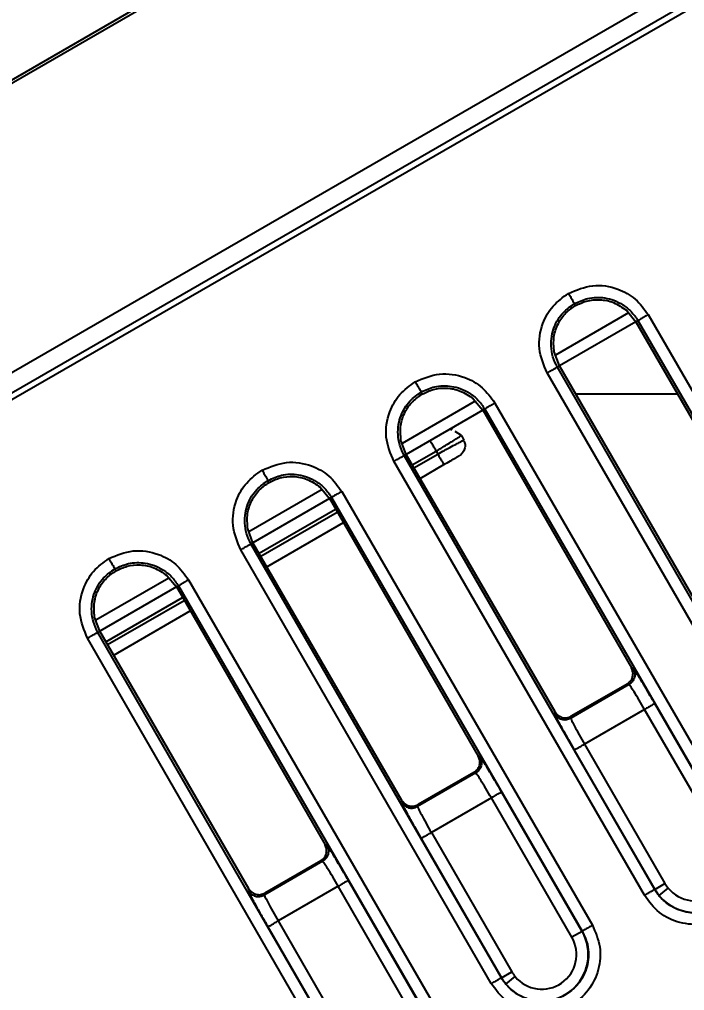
# Model space of a CAD drawing. Header units: millimetres. Extents: x 3916 to 10869, y 6515 to 11511.
# Drawn here: x 7137.99 to 7149.28, y 8835.66 to 8852.14 of the extents above; entities that cross this region are included whole.
import ezdxf

# ---------------------------------------------------------------- set-up
doc = ezdxf.new("R2010")
doc.units = ezdxf.units.MM
doc.header["$LTSCALE"] = 50
doc.header["$PDSIZE"] = -1
doc.layers.add('dim', color=4, linetype='Continuous', lineweight=18)
doc.styles.add('SLDTEXTSTYLE0', font='GULIM.TTC')
doc.dimstyles.new('ISO-25', dxfattribs={"dimtxt": 2.5, "dimasz": 2.5, "dimexe": 1.25, "dimexo": 0.625, "dimtad": 1, "dimtxsty": 'SLDTEXTSTYLE0', "dimcen": 2.5, "dimadec": 0, "dimazin": 0, "dimtfac": 1, "dimtmove": 0, "dimatfit": 3, "dimfxl": 0, "dimarcsym": 0})

# ---------------------------------------------------------------- blocks, each defined once
blk = doc.blocks.new('*D26')
at = {"layer": 'Defpoints', "color": 0}
for p in [(7076.309, 10374.327), (7115.34, 8872.803), (7170.485, 8777.288), (7168.471, 8417.732), (7076.309, 7240.741)]:
    blk.add_point(p, dxfattribs=at)
at = {"layer": 'dim', "color": 0, "lineweight": -2, "ltscale": 2}
blk.add_line((7176.735, 8766.463), (7354.177, 8459.124), dxfattribs=at)
blk.add_arc((7076.309, 8940.406), 530.736, 275.39976, 294.60024, dxfattribs=at)
at = {"layer": 'dim', "color": 0}
for points in [[(7301.069, 8450.437), (7293.425, 8465.247), (7341.677, 8480.775)], [(7125.861, 8420.349), (7126.646, 8403.701), (7076.309, 8409.669)]]:
    blk.add_solid(points, dxfattribs=at)
at = {"layer": 'dim', "color": 0, "insert": (7203.612, 8465.304), "char_height": 50, "attachment_point": 5, "rotation": 15, "style": 'SLDTEXTSTYLE0'}
blk.add_mtext('30%%d', dxfattribs=at)
blk = doc.blocks.new('*D28')
at = {"layer": 'Defpoints', "color": 0}
for p in [(7076.309, 9545.787), (7142.913, 8825.045), (7360.887, 8825.045)]:
    blk.add_point(p, dxfattribs=at)
at = {"layer": 'dim', "color": 0, "lineweight": -2, "ltscale": 2}
for p, q in [((7088.809, 9545.787), (7385.887, 9545.787)), ((7360.887, 9495.787), (7360.887, 8875.045)), ((7155.413, 8825.045), (7385.887, 8825.045))]:
    blk.add_line(p, q, dxfattribs=at)
at = {"layer": 'dim', "color": 0}
for points in [[(7369.22, 9495.787), (7352.554, 9495.787), (7360.887, 9545.787)], [(7352.554, 8875.045), (7369.22, 8875.045), (7360.887, 8825.045)]]:
    blk.add_solid(points, dxfattribs=at)
at = {"layer": 'dim', "color": 0, "insert": (7318.637, 9185.416), "char_height": 50, "attachment_point": 5, "rotation": 90, "style": 'SLDTEXTSTYLE0'}
blk.add_mtext('720,74', dxfattribs=at)
blk = doc.blocks.new('*D37')
at = {"layer": 'Defpoints', "color": 0}
for p in [(7269.115, 10680.896), (7076.309, 10374.327), (7170.485, 10314.286), (7115.34, 10218.771), (7076.309, 7240.741)]:
    blk.add_point(p, dxfattribs=at)
at = {"layer": 'dim', "color": 0, "lineweight": -2, "ltscale": 2}
for p, q in [((7076.309, 10386.827), (7076.309, 10739.893)), ((7176.735, 10325.111), (7370.672, 10661.019))]:
    blk.add_line(p, q, dxfattribs=at)
blk.add_arc((7076.309, 10151.168), 563.725, 65.08356, 84.91644, dxfattribs=at)
at = {"layer": 'dim', "color": 0}
for points in [[(7126.63, 10721.001), (7125.891, 10704.351), (7076.309, 10714.893)], [(7309.962, 10655.029), (7317.647, 10669.818), (7358.172, 10639.368)]]:
    blk.add_solid(points, dxfattribs=at)
at = {"layer": 'dim', "color": 0, "insert": (7232.274, 10733.235), "char_height": 50, "attachment_point": 5, "rotation": 345, "style": 'SLDTEXTSTYLE0'}
blk.add_mtext('30%%d', dxfattribs=at)

msp = doc.modelspace()

# ---------------------------------------------------------------- linework, layer by layer
at = {"color": 7, "linetype": 'Continuous', "lineweight": 25}
for p, q in [((7098.157, 8828.189), (7162.961, 8865.603)), ((7102.308, 8830.528), (7158.362, 8862.891)), ((7104.434, 8826.847), (7160.487, 8859.21)), ((7134.808, 8844.037), (7160.637, 8858.95)), ((7134.854, 8843.95), (7160.687, 8858.864)), ((7147.426, 8847.281), (7147.407, 8847.315)), ((7148.289, 8847.202), (7148.451, 8847.007)), ((7148.325, 8847.159), (7147.084, 8846.442)), ((7148.485, 8847.026), (7148.451, 8847.007)), ((7148.485, 8847.026), (7152.736, 8839.666)), ((7148.657, 8847.128), (7152.909, 8839.767)), ((7148.451, 8847.007), (7147.152, 8846.257)), ((7148.451, 8847.007), (7150.973, 8842.634)), ((7147.152, 8846.257), (7147.064, 8846.495)), ((7147.152, 8846.257), (7147.118, 8846.237)), ((7151.367, 8838.875), (7147.118, 8846.237)), ((7149.678, 8841.887), (7147.152, 8846.257)), ((7151.193, 8838.777), (7146.944, 8846.139)), ((7144.828, 8845.781), (7144.809, 8845.815)), ((7147.424, 8845.787), (7149.154, 8845.787)), ((7145.727, 8845.659), (7144.486, 8844.942)), ((7145.691, 8845.702), (7145.853, 8845.507)), ((7146.059, 8845.628), (7150.311, 8838.267)), ((7145.853, 8845.507), (7144.554, 8844.757)), ((7145.887, 8845.526), (7145.853, 8845.507)), ((7145.853, 8845.507), (7148.375, 8841.134)), ((7145.887, 8845.526), (7150.138, 8838.166)), ((7145.491, 8845.079), (7145.385, 8845.146)), ((7145.491, 8845.079), (7145.532, 8844.998)), ((7144.554, 8844.757), (7144.466, 8844.995)), ((7145.517, 8844.991), (7145.532, 8844.998)), ((7145.547, 8844.959), (7145.523, 8844.994)), ((7144.554, 8844.757), (7144.52, 8844.737)), ((7148.769, 8837.375), (7144.52, 8844.737)), ((7147.08, 8840.387), (7144.554, 8844.757)), ((7144.658, 8844.578), (7145.064, 8844.812)), ((7144.686, 8844.529), (7145.09, 8844.762)), ((7145.064, 8844.812), (7145.09, 8844.762)), ((7148.595, 8837.277), (7144.346, 8844.639)), ((7144.789, 8844.35), (7145.193, 8844.583)), ((7142.23, 8844.281), (7142.211, 8844.315)), ((7143.129, 8844.159), (7141.887, 8843.442)), ((7143.093, 8844.202), (7143.255, 8844.007)), ((7143.461, 8844.128), (7147.712, 8836.767)), ((7143.255, 8844.007), (7141.956, 8843.257)), ((7143.288, 8844.026), (7143.255, 8844.007)), ((7143.255, 8844.007), (7145.777, 8839.634)), ((7143.288, 8844.026), (7147.54, 8836.666)), ((7142.06, 8843.078), (7143.358, 8843.827)), ((7142.088, 8843.029), (7143.386, 8843.779)), ((7142.191, 8842.85), (7143.49, 8843.6)), ((7141.956, 8843.257), (7141.868, 8843.495)), ((7141.956, 8843.257), (7141.922, 8843.237)), ((7146.171, 8835.875), (7141.922, 8843.237)), ((7144.482, 8838.887), (7141.956, 8843.257)), ((7145.997, 8835.777), (7141.748, 8843.139)), ((7139.632, 8842.781), (7139.613, 8842.815)), ((7140.53, 8842.659), (7139.289, 8841.942)), ((7140.495, 8842.702), (7140.657, 8842.507)), ((7140.863, 8842.628), (7145.114, 8835.267)), ((7140.657, 8842.507), (7139.358, 8841.757)), ((7140.69, 8842.526), (7140.657, 8842.507)), ((7140.657, 8842.507), (7143.179, 8838.134)), ((7140.69, 8842.526), (7144.942, 8835.166)), ((7139.461, 8841.578), (7140.76, 8842.327)), ((7139.489, 8841.529), (7140.788, 8842.279)), ((7139.593, 8841.35), (7140.892, 8842.1)), ((7139.358, 8841.757), (7139.27, 8841.995)), ((7139.358, 8841.757), (7139.324, 8841.737)), ((7141.884, 8837.387), (7139.358, 8841.757)), ((7143.398, 8834.277), (7139.15, 8841.639)), ((7143.573, 8834.375), (7139.324, 8841.737)), ((7148.405, 8841.126), (7148.375, 8841.134)), ((7148.332, 8840.853), (7147.345, 8840.283)), ((7148.301, 8840.861), (7147.353, 8840.314)), ((7148.332, 8840.853), (7148.301, 8840.861)), ((7150.136, 8838.164), (7148.771, 8840.529)), ((7147.08, 8840.387), (7147.072, 8840.356)), ((7147.353, 8840.314), (7147.345, 8840.283)), ((7148.597, 8840.429), (7147.579, 8839.841)), ((7149.963, 8838.065), (7148.597, 8840.429)), ((7147.579, 8839.841), (7148.944, 8837.477)), ((7145.807, 8839.626), (7145.777, 8839.634)), ((7147.406, 8839.741), (7148.771, 8837.377)), ((7145.734, 8839.353), (7144.747, 8838.783)), ((7145.703, 8839.361), (7144.755, 8838.814)), ((7145.734, 8839.353), (7145.703, 8839.361)), ((7147.538, 8836.664), (7146.173, 8839.029)), ((7144.482, 8838.887), (7144.474, 8838.856)), ((7144.755, 8838.814), (7144.747, 8838.783)), ((7145.999, 8838.929), (7144.981, 8838.341)), ((7147.365, 8836.565), (7145.999, 8838.929)), ((7144.981, 8838.341), (7146.346, 8835.977)), ((7143.209, 8838.126), (7143.179, 8838.134)), ((7144.808, 8838.241), (7146.173, 8835.877)), ((7143.136, 8837.853), (7142.149, 8837.283)), ((7143.105, 8837.861), (7142.157, 8837.314)), ((7143.136, 8837.853), (7143.105, 8837.861)), ((7144.94, 8835.164), (7143.574, 8837.529)), ((7148.771, 8837.377), (7148.944, 8837.477)), ((7141.884, 8837.387), (7141.875, 8837.356)), ((7142.157, 8837.314), (7142.149, 8837.283)), ((7143.401, 8837.429), (7142.383, 8836.841)), ((7144.766, 8835.065), (7143.401, 8837.429)), ((7148.771, 8837.377), (7148.769, 8837.375)), ((7148.845, 8837.27), (7148.999, 8837.397)), ((7142.383, 8836.841), (7143.748, 8834.477)), ((7142.21, 8836.741), (7143.575, 8834.377)), ((7147.538, 8836.664), (7147.365, 8836.565)), ((7147.538, 8836.664), (7147.54, 8836.666)), ((7146.173, 8835.877), (7146.171, 8835.875)), ((7146.173, 8835.877), (7146.346, 8835.977)), ((7146.247, 8835.77), (7146.401, 8835.897))]:
    msp.add_line(p, q, dxfattribs=at)
for centre, radius, start, end in [((7149.453, 8837.771), 0.588, 219.4177, 30), ((7149.453, 8837.771), 0.588, 210, 219.4177), ((7149.453, 8837.771), 0.788, 210, 219.4177), ((7149.453, 8837.771), 0.788, 219.4177, 309.3434), ((7146.855, 8836.271), 0.788, 309.3434, 30), ((7146.855, 8836.271), 0.588, 219.4177, 30), ((7146.855, 8836.271), 0.788, 210, 219.4177), ((7146.855, 8836.271), 0.588, 210, 219.4177), ((7146.855, 8836.271), 0.788, 219.4177, 309.3434)]:
    msp.add_arc(centre, radius, start, end, dxfattribs=at)
for points, knots in [([(7147.306, 8847.489), (7147.441, 8847.546), (7147.711, 8847.658), (7148.125, 8847.592), (7148.456, 8847.407), (7148.59, 8847.221), (7148.657, 8847.128)], [0, 0, 0, 0, 0.279628, 0.559243, 0.779619, 1, 1, 1, 1]), ([(7146.944, 8846.139), (7146.888, 8846.274), (7146.775, 8846.544), (7146.842, 8846.958), (7147.027, 8847.288), (7147.213, 8847.422), (7147.306, 8847.489)], [0, 0, 0, 0, 0.279633, 0.559248, 0.779623, 1, 1, 1, 1]), ([(7147.306, 8847.489), (7147.321, 8847.464), (7147.35, 8847.414), (7147.383, 8847.357), (7147.403, 8847.322), (7147.406, 8847.317), (7147.407, 8847.315)], [0, 0, 0, 0, 0.279615, 0.559262, 0.77963, 1, 1, 1, 1]), ([(7147.407, 8847.315), (7147.482, 8847.349), (7147.644, 8847.424), (7147.883, 8847.427), (7148.083, 8847.375), (7148.236, 8847.297), (7148.379, 8847.183), (7148.449, 8847.079), (7148.485, 8847.026)], [0, 0, 0, 0, 0.198645, 0.431036, 0.560504, 0.69849, 0.84499, 1, 1, 1, 1]), ([(7147.426, 8847.281), (7147.488, 8847.311), (7147.617, 8847.372), (7147.842, 8847.391), (7148.082, 8847.346), (7148.218, 8847.251), (7148.289, 8847.202)], [0, 0, 0, 0, 0.222236, 0.463008, 0.722277, 1, 1, 1, 1]), ([(7147.118, 8846.237), (7147.09, 8846.295), (7147.036, 8846.407), (7147.008, 8846.588), (7147.017, 8846.76), (7147.072, 8846.959), (7147.194, 8847.164), (7147.34, 8847.267), (7147.407, 8847.315)], [0, 0, 0, 0, 0.15501, 0.30151, 0.439496, 0.568963, 0.801355, 1, 1, 1, 1]), ([(7147.064, 8846.495), (7147.057, 8846.58), (7147.043, 8846.746), (7147.123, 8846.977), (7147.252, 8847.162), (7147.37, 8847.243), (7147.426, 8847.281)], [0, 0, 0, 0, 0.277723, 0.536992, 0.777764, 1, 1, 1, 1]), ([(7144.708, 8845.989), (7144.843, 8846.046), (7145.113, 8846.158), (7145.527, 8846.092), (7145.858, 8845.907), (7145.992, 8845.721), (7146.059, 8845.628)], [0, 0, 0, 0, 0.279628, 0.559243, 0.779619, 1, 1, 1, 1]), ([(7144.346, 8844.639), (7144.29, 8844.774), (7144.177, 8845.044), (7144.244, 8845.458), (7144.429, 8845.788), (7144.615, 8845.922), (7144.708, 8845.989)], [0, 0, 0, 0, 0.279633, 0.559248, 0.779623, 1, 1, 1, 1]), ([(7144.708, 8845.989), (7144.723, 8845.964), (7144.752, 8845.914), (7144.785, 8845.857), (7144.805, 8845.822), (7144.808, 8845.817), (7144.809, 8845.815)], [0, 0, 0, 0, 0.279615, 0.559262, 0.77963, 1, 1, 1, 1]), ([(7144.809, 8845.815), (7144.884, 8845.849), (7145.046, 8845.924), (7145.285, 8845.927), (7145.485, 8845.875), (7145.638, 8845.797), (7145.781, 8845.683), (7145.851, 8845.579), (7145.887, 8845.526)], [0, 0, 0, 0, 0.198645, 0.431036, 0.560504, 0.69849, 0.84499, 1, 1, 1, 1]), ([(7144.828, 8845.781), (7144.89, 8845.811), (7145.019, 8845.872), (7145.244, 8845.891), (7145.484, 8845.846), (7145.62, 8845.751), (7145.691, 8845.702)], [0, 0, 0, 0, 0.222236, 0.463008, 0.722277, 1, 1, 1, 1]), ([(7144.52, 8844.737), (7144.492, 8844.795), (7144.438, 8844.907), (7144.41, 8845.088), (7144.419, 8845.26), (7144.474, 8845.459), (7144.596, 8845.664), (7144.742, 8845.767), (7144.809, 8845.815)], [0, 0, 0, 0, 0.15501, 0.30151, 0.439496, 0.568963, 0.801355, 1, 1, 1, 1]), ([(7144.466, 8844.995), (7144.459, 8845.08), (7144.444, 8845.246), (7144.525, 8845.477), (7144.654, 8845.662), (7144.772, 8845.743), (7144.828, 8845.781)], [0, 0, 0, 0, 0.277723, 0.536992, 0.777764, 1, 1, 1, 1]), ([(7145.341, 8845.211), (7145.338, 8845.206), (7145.33, 8845.187), (7145.316, 8845.171), (7145.306, 8845.16)], [0, 0, 0, 0, 0.286964, 1, 1, 1, 1]), ([(7145.064, 8844.812), (7145.078, 8844.821), (7145.116, 8844.844), (7145.185, 8844.886), (7145.277, 8844.942), (7145.364, 8844.996), (7145.428, 8845.036), (7145.479, 8845.069), (7145.486, 8845.075), (7145.491, 8845.079)], [0, 0, 0, 0, 0.0623, 0.166544, 0.312619, 0.500368, 0.644199, 0.775564, 1, 1, 1, 1]), ([(7145.09, 8844.762), (7145.128, 8844.784), (7145.2, 8844.823), (7145.308, 8844.881), (7145.398, 8844.93), (7145.464, 8844.964), (7145.507, 8844.987), (7145.514, 8844.99), (7145.517, 8844.991)], [0, 0, 0, 0, 0.18947, 0.354818, 0.566897, 0.729926, 0.87888, 1, 1, 1, 1]), ([(7145.543, 8844.959), (7145.547, 8844.948), (7145.559, 8844.913), (7145.549, 8844.849), (7145.516, 8844.779), (7145.475, 8844.749), (7145.454, 8844.734)], [0, 0, 0, 0, 0.133455, 0.422303, 0.711152, 1, 1, 1, 1]), ([(7145.193, 8844.583), (7145.232, 8844.605), (7145.308, 8844.649), (7145.394, 8844.699), (7145.445, 8844.728), (7145.451, 8844.732), (7145.454, 8844.734)], [0, 0, 0, 0, 0.279647, 0.559346, 0.779711, 1, 1, 1, 1]), ([(7142.11, 8844.489), (7142.245, 8844.546), (7142.515, 8844.658), (7142.929, 8844.592), (7143.26, 8844.407), (7143.394, 8844.221), (7143.461, 8844.128)], [0, 0, 0, 0, 0.279628, 0.559243, 0.779619, 1, 1, 1, 1]), ([(7141.748, 8843.139), (7141.692, 8843.274), (7141.579, 8843.544), (7141.646, 8843.958), (7141.831, 8844.288), (7142.017, 8844.422), (7142.11, 8844.489)], [0, 0, 0, 0, 0.279632, 0.559248, 0.779623, 1, 1, 1, 1]), ([(7142.11, 8844.489), (7142.125, 8844.464), (7142.154, 8844.414), (7142.187, 8844.357), (7142.207, 8844.322), (7142.21, 8844.317), (7142.211, 8844.315)], [0, 0, 0, 0, 0.279615, 0.559262, 0.77963, 1, 1, 1, 1]), ([(7142.211, 8844.315), (7142.286, 8844.349), (7142.448, 8844.424), (7142.687, 8844.427), (7142.887, 8844.375), (7143.04, 8844.297), (7143.183, 8844.183), (7143.253, 8844.079), (7143.288, 8844.026)], [0, 0, 0, 0, 0.198645, 0.431036, 0.560504, 0.69849, 0.84499, 1, 1, 1, 1]), ([(7141.922, 8843.237), (7141.894, 8843.295), (7141.84, 8843.407), (7141.812, 8843.588), (7141.821, 8843.76), (7141.876, 8843.959), (7141.998, 8844.164), (7142.144, 8844.267), (7142.211, 8844.315)], [0, 0, 0, 0, 0.15501, 0.30151, 0.439495, 0.568963, 0.801355, 1, 1, 1, 1]), ([(7141.868, 8843.495), (7141.861, 8843.58), (7141.846, 8843.746), (7141.927, 8843.977), (7142.056, 8844.162), (7142.174, 8844.243), (7142.23, 8844.281)], [0, 0, 0, 0, 0.2777229, 0.5369922, 0.777764, 1, 1, 1, 1]), ([(7142.23, 8844.281), (7142.292, 8844.311), (7142.421, 8844.372), (7142.646, 8844.391), (7142.886, 8844.346), (7143.022, 8844.251), (7143.093, 8844.202)], [0, 0, 0, 0, 0.222236, 0.463008, 0.722277, 1, 1, 1, 1]), ([(7139.512, 8842.989), (7139.647, 8843.046), (7139.917, 8843.158), (7140.331, 8843.092), (7140.662, 8842.907), (7140.796, 8842.721), (7140.863, 8842.628)], [0, 0, 0, 0, 0.2796281, 0.5592426, 0.779619, 1, 1, 1, 1]), ([(7139.15, 8841.639), (7139.094, 8841.774), (7138.981, 8842.044), (7139.048, 8842.458), (7139.233, 8842.788), (7139.419, 8842.922), (7139.512, 8842.989)], [0, 0, 0, 0, 0.279632, 0.559248, 0.779623, 1, 1, 1, 1]), ([(7139.512, 8842.989), (7139.527, 8842.964), (7139.556, 8842.914), (7139.589, 8842.857), (7139.609, 8842.822), (7139.612, 8842.817), (7139.613, 8842.815)], [0, 0, 0, 0, 0.279615, 0.559262, 0.77963, 1, 1, 1, 1]), ([(7139.613, 8842.815), (7139.688, 8842.849), (7139.85, 8842.924), (7140.089, 8842.927), (7140.289, 8842.875), (7140.442, 8842.797), (7140.585, 8842.683), (7140.655, 8842.579), (7140.69, 8842.526)], [0, 0, 0, 0, 0.198645, 0.431036, 0.560504, 0.69849, 0.84499, 1, 1, 1, 1]), ([(7139.324, 8841.737), (7139.296, 8841.795), (7139.242, 8841.907), (7139.214, 8842.088), (7139.223, 8842.26), (7139.278, 8842.459), (7139.4, 8842.664), (7139.546, 8842.767), (7139.613, 8842.815)], [0, 0, 0, 0, 0.15501, 0.30151, 0.439495, 0.568963, 0.801355, 1, 1, 1, 1]), ([(7139.27, 8841.995), (7139.263, 8842.08), (7139.248, 8842.246), (7139.329, 8842.477), (7139.458, 8842.662), (7139.576, 8842.743), (7139.632, 8842.781)], [0, 0, 0, 0, 0.277723, 0.536992, 0.777764, 1, 1, 1, 1]), ([(7139.632, 8842.781), (7139.694, 8842.811), (7139.823, 8842.872), (7140.048, 8842.891), (7140.288, 8842.846), (7140.424, 8842.751), (7140.495, 8842.702)], [0, 0, 0, 0, 0.222236, 0.4630079, 0.7222771, 1, 1, 1, 1]), ([(7148.301, 8840.861), (7148.322, 8840.877), (7148.365, 8840.908), (7148.399, 8840.981), (7148.406, 8841.061), (7148.385, 8841.11), (7148.375, 8841.134)], [0, 0, 0, 0, 0.248257, 0.499844, 0.749006, 1, 1, 1, 1]), ([(7148.771, 8840.529), (7148.72, 8840.616), (7148.618, 8840.791), (7148.5, 8840.986), (7148.426, 8841.103), (7148.412, 8841.118), (7148.405, 8841.126)], [0, 0, 0, 0, 0.280483, 0.559648, 0.779743, 1, 1, 1, 1]), ([(7148.597, 8840.429), (7148.566, 8840.483), (7148.501, 8840.594), (7148.419, 8840.729), (7148.369, 8840.807), (7148.341, 8840.846), (7148.335, 8840.85), (7148.332, 8840.853)], [0, 0, 0, 0, 0.2429135, 0.4991867, 0.7122062, 0.8468588, 1, 1, 1, 1]), ([(7147.072, 8840.356), (7147.077, 8840.341), (7147.088, 8840.312), (7147.177, 8840.146), (7147.288, 8839.947), (7147.367, 8839.81), (7147.406, 8839.741)], [0, 0, 0, 0, 0.280479, 0.559642, 0.779739, 1, 1, 1, 1]), ([(7147.08, 8840.387), (7147.096, 8840.365), (7147.127, 8840.323), (7147.2, 8840.289), (7147.281, 8840.282), (7147.329, 8840.303), (7147.353, 8840.314)], [0, 0, 0, 0, 0.250995, 0.500158, 0.751744, 1, 1, 1, 1]), ([(7147.345, 8840.283), (7147.345, 8840.279), (7147.347, 8840.272), (7147.367, 8840.228), (7147.409, 8840.145), (7147.484, 8840.007), (7147.548, 8839.895), (7147.579, 8839.841)], [0, 0, 0, 0, 0.153117, 0.287763, 0.500818, 0.757068, 1, 1, 1, 1]), ([(7145.703, 8839.361), (7145.724, 8839.377), (7145.767, 8839.408), (7145.801, 8839.481), (7145.808, 8839.561), (7145.787, 8839.61), (7145.777, 8839.634)], [0, 0, 0, 0, 0.248257, 0.499844, 0.749006, 1, 1, 1, 1]), ([(7146.173, 8839.029), (7146.122, 8839.116), (7146.02, 8839.291), (7145.902, 8839.486), (7145.828, 8839.603), (7145.814, 8839.618), (7145.807, 8839.626)], [0, 0, 0, 0, 0.280483, 0.559648, 0.779743, 1, 1, 1, 1]), ([(7145.999, 8838.929), (7145.968, 8838.983), (7145.903, 8839.094), (7145.821, 8839.229), (7145.77, 8839.307), (7145.743, 8839.346), (7145.737, 8839.35), (7145.734, 8839.353)], [0, 0, 0, 0, 0.2426561, 0.4992033, 0.7129812, 0.8474384, 1, 1, 1, 1]), ([(7144.474, 8838.856), (7144.479, 8838.841), (7144.49, 8838.812), (7144.579, 8838.646), (7144.69, 8838.447), (7144.769, 8838.31), (7144.808, 8838.241)], [0, 0, 0, 0, 0.280479, 0.559642, 0.779739, 1, 1, 1, 1]), ([(7144.482, 8838.887), (7144.498, 8838.865), (7144.529, 8838.823), (7144.602, 8838.789), (7144.683, 8838.782), (7144.731, 8838.803), (7144.755, 8838.814)], [0, 0, 0, 0, 0.250995, 0.500158, 0.751744, 1, 1, 1, 1]), ([(7144.747, 8838.783), (7144.747, 8838.779), (7144.748, 8838.772), (7144.768, 8838.728), (7144.811, 8838.646), (7144.886, 8838.507), (7144.95, 8838.395), (7144.981, 8838.341)], [0, 0, 0, 0, 0.1525361, 0.2869848, 0.5007968, 0.7573235, 1, 1, 1, 1]), ([(7143.105, 8837.861), (7143.126, 8837.877), (7143.169, 8837.908), (7143.203, 8837.981), (7143.21, 8838.061), (7143.189, 8838.11), (7143.179, 8838.134)], [0, 0, 0, 0, 0.248257, 0.499844, 0.749006, 1, 1, 1, 1]), ([(7143.574, 8837.529), (7143.524, 8837.616), (7143.422, 8837.791), (7143.304, 8837.986), (7143.23, 8838.103), (7143.216, 8838.118), (7143.209, 8838.126)], [0, 0, 0, 0, 0.280483, 0.559648, 0.779743, 1, 1, 1, 1]), ([(7150.311, 8838.267), (7150.362, 8838.148), (7150.466, 8837.908), (7150.433, 8837.508), (7150.259, 8837.153), (7149.961, 8836.892), (7149.585, 8836.764), (7149.191, 8836.791), (7148.828, 8836.962), (7148.672, 8837.172), (7148.595, 8837.277)], [0, 0, 0, 0, 0.125054, 0.250045, 0.375039, 0.500033, 0.625026, 0.750018, 0.875009, 1, 1, 1, 1]), ([(7150.138, 8838.166), (7150.166, 8838.108), (7150.221, 8837.997), (7150.249, 8837.816), (7150.24, 8837.645), (7150.187, 8837.447), (7150.066, 8837.246), (7149.863, 8837.079), (7149.617, 8836.981), (7149.377, 8836.972), (7149.174, 8837.024), (7149.019, 8837.102), (7148.875, 8837.218), (7148.805, 8837.322), (7148.769, 8837.375)], [0, 0, 0, 0, 0.077175, 0.150034, 0.218572, 0.282785, 0.397749, 0.495555, 0.596373, 0.71381, 0.779074, 0.84853, 0.922174, 1, 1, 1, 1]), ([(7143.401, 8837.429), (7143.37, 8837.483), (7143.305, 8837.594), (7143.223, 8837.729), (7143.172, 8837.807), (7143.145, 8837.846), (7143.139, 8837.85), (7143.136, 8837.853)], [0, 0, 0, 0, 0.242656, 0.499203, 0.712981, 0.847438, 1, 1, 1, 1]), ([(7141.875, 8837.356), (7141.881, 8837.341), (7141.892, 8837.312), (7141.981, 8837.146), (7142.091, 8836.947), (7142.17, 8836.81), (7142.21, 8836.741)], [0, 0, 0, 0, 0.280479, 0.559642, 0.779739, 1, 1, 1, 1]), ([(7141.884, 8837.387), (7141.9, 8837.365), (7141.931, 8837.323), (7142.004, 8837.289), (7142.084, 8837.282), (7142.133, 8837.303), (7142.157, 8837.314)], [0, 0, 0, 0, 0.250995, 0.500158, 0.751744, 1, 1, 1, 1]), ([(7142.149, 8837.283), (7142.149, 8837.279), (7142.15, 8837.272), (7142.17, 8837.228), (7142.213, 8837.146), (7142.288, 8837.007), (7142.352, 8836.895), (7142.383, 8836.841)], [0, 0, 0, 0, 0.152536, 0.286985, 0.500797, 0.757323, 1, 1, 1, 1]), ([(7147.712, 8836.767), (7147.764, 8836.648), (7147.868, 8836.408), (7147.835, 8836.008), (7147.661, 8835.653), (7147.363, 8835.392), (7146.987, 8835.264), (7146.593, 8835.291), (7146.23, 8835.462), (7146.074, 8835.672), (7145.997, 8835.777)], [0, 0, 0, 0, 0.125054, 0.250045, 0.375039, 0.500033, 0.625026, 0.750018, 0.875009, 1, 1, 1, 1]), ([(7147.54, 8836.666), (7147.568, 8836.608), (7147.623, 8836.497), (7147.651, 8836.316), (7147.642, 8836.145), (7147.589, 8835.947), (7147.467, 8835.746), (7147.265, 8835.579), (7147.019, 8835.481), (7146.779, 8835.472), (7146.576, 8835.524), (7146.421, 8835.602), (7146.277, 8835.718), (7146.207, 8835.822), (7146.171, 8835.875)], [0, 0, 0, 0, 0.077175, 0.150034, 0.218572, 0.282785, 0.397749, 0.495555, 0.596373, 0.71381, 0.779074, 0.84853, 0.922174, 1, 1, 1, 1])]:
    msp.add_open_spline(points, degree=3, knots=knots, dxfattribs=at)
for points in [[(7148.657, 8847.128), (7148.635, 8847.115), (7148.59, 8847.089), (7148.534, 8847.056), (7148.494, 8847.032), (7148.488, 8847.028), (7148.485, 8847.026)], [(7146.944, 8846.139), (7146.967, 8846.152), (7147.011, 8846.178), (7147.068, 8846.21), (7147.109, 8846.233), (7147.115, 8846.236), (7147.118, 8846.237)], [(7146.059, 8845.628), (7146.037, 8845.615), (7145.992, 8845.589), (7145.935, 8845.556), (7145.896, 8845.532), (7145.89, 8845.528), (7145.887, 8845.526)], [(7145.064, 8844.812), (7145.058, 8844.824), (7145.044, 8844.847), (7145.025, 8844.881), (7145.007, 8844.912), (7144.991, 8844.94), (7144.978, 8844.962), (7144.968, 8844.979), (7144.962, 8844.99), (7144.961, 8844.991), (7144.961, 8844.992)], [(7144.346, 8844.639), (7144.369, 8844.652), (7144.413, 8844.678), (7144.47, 8844.71), (7144.511, 8844.733), (7144.517, 8844.736), (7144.52, 8844.737)], [(7145.09, 8844.762), (7145.096, 8844.751), (7145.11, 8844.728), (7145.129, 8844.694), (7145.147, 8844.663), (7145.163, 8844.635), (7145.176, 8844.613), (7145.186, 8844.596), (7145.192, 8844.585), (7145.193, 8844.584), (7145.193, 8844.583)], [(7143.461, 8844.128), (7143.438, 8844.115), (7143.394, 8844.089), (7143.337, 8844.056), (7143.297, 8844.032), (7143.291, 8844.028), (7143.288, 8844.026)], [(7141.748, 8843.139), (7141.771, 8843.152), (7141.815, 8843.178), (7141.872, 8843.21), (7141.913, 8843.233), (7141.919, 8843.236), (7141.922, 8843.237)], [(7140.863, 8842.628), (7140.84, 8842.615), (7140.796, 8842.589), (7140.739, 8842.556), (7140.699, 8842.532), (7140.693, 8842.528), (7140.69, 8842.526)], [(7139.15, 8841.639), (7139.173, 8841.652), (7139.217, 8841.678), (7139.274, 8841.71), (7139.315, 8841.733), (7139.321, 8841.736), (7139.324, 8841.737)], [(7148.405, 8841.126), (7148.416, 8841.102), (7148.437, 8841.053), (7148.43, 8840.973), (7148.396, 8840.9), (7148.353, 8840.869), (7148.332, 8840.853)], [(7148.771, 8840.529), (7148.768, 8840.527), (7148.761, 8840.524), (7148.721, 8840.5), (7148.664, 8840.468), (7148.62, 8840.442), (7148.597, 8840.429)], [(7147.072, 8840.356), (7147.087, 8840.335), (7147.119, 8840.292), (7147.192, 8840.258), (7147.272, 8840.251), (7147.321, 8840.272), (7147.345, 8840.283)], [(7147.406, 8839.741), (7147.409, 8839.743), (7147.415, 8839.746), (7147.456, 8839.77), (7147.512, 8839.802), (7147.557, 8839.828), (7147.579, 8839.841)], [(7145.807, 8839.626), (7145.818, 8839.602), (7145.839, 8839.553), (7145.832, 8839.473), (7145.798, 8839.4), (7145.755, 8839.369), (7145.734, 8839.353)], [(7146.173, 8839.029), (7146.169, 8839.027), (7146.163, 8839.024), (7146.123, 8839), (7146.066, 8838.968), (7146.022, 8838.942), (7145.999, 8838.929)], [(7144.474, 8838.856), (7144.489, 8838.835), (7144.521, 8838.792), (7144.594, 8838.758), (7144.674, 8838.751), (7144.722, 8838.772), (7144.747, 8838.783)], [(7144.808, 8838.241), (7144.811, 8838.243), (7144.817, 8838.246), (7144.858, 8838.27), (7144.914, 8838.302), (7144.959, 8838.328), (7144.981, 8838.341)], [(7143.209, 8838.126), (7143.22, 8838.102), (7143.241, 8838.053), (7143.234, 8837.973), (7143.199, 8837.9), (7143.157, 8837.869), (7143.136, 8837.853)], [(7143.574, 8837.529), (7143.571, 8837.527), (7143.565, 8837.524), (7143.525, 8837.5), (7143.468, 8837.468), (7143.424, 8837.442), (7143.401, 8837.429)], [(7141.875, 8837.356), (7141.891, 8837.335), (7141.923, 8837.292), (7141.996, 8837.258), (7142.076, 8837.251), (7142.124, 8837.272), (7142.149, 8837.283)], [(7148.595, 8837.277), (7148.617, 8837.29), (7148.662, 8837.315), (7148.718, 8837.348), (7148.759, 8837.37), (7148.765, 8837.374), (7148.769, 8837.375)], [(7142.21, 8836.741), (7142.213, 8836.743), (7142.219, 8836.746), (7142.259, 8836.77), (7142.316, 8836.802), (7142.361, 8836.828), (7142.383, 8836.841)], [(7147.712, 8836.767), (7147.69, 8836.754), (7147.646, 8836.729), (7147.589, 8836.696), (7147.549, 8836.672), (7147.543, 8836.668), (7147.54, 8836.666)], [(7145.997, 8835.777), (7146.019, 8835.79), (7146.064, 8835.815), (7146.12, 8835.848), (7146.161, 8835.87), (7146.167, 8835.874), (7146.171, 8835.875)]]:
    msp.add_open_spline(points, degree=3, dxfattribs=at)

# ---------------------------------------------------------------- dimensions: what is measured, and where the dimension line sits
at = {"layer": 'dim', "ltscale": 2}
dim = msp.add_angular_dim_2l(base=(7269.115, 10680.896), line1=((7076.309, 7240.741), (7076.309, 10374.327)), line2=((7170.485, 10314.286), (7115.34, 10218.771)), dimstyle='ISO-25', override={"dimscale": 20}, dxfattribs=at)
dim.commit()
dim.dimension.update_dxf_attribs({"geometry": '*D37', "text_midpoint": (7222.212, 10695.685), "dimtype": 162})
dim = msp.add_angular_dim_2l(base=(7168.471, 8417.732), line1=((7170.485, 8777.288), (7115.34, 8872.803)), line2=((7076.309, 7240.741), (7076.309, 10374.327)), dimstyle='ISO-25', override={"dimscale": 20}, dxfattribs=at)
dim.commit()
dim.dimension.update_dxf_attribs({"geometry": '*D26', "text_midpoint": (7203.612, 8465.304)})
dim = msp.add_linear_dim(base=(7360.887, 8825.045), p1=(7076.309, 9545.787), p2=(7142.913, 8825.045), angle=90, dimstyle='ISO-25', override={"dimscale": 20}, dxfattribs=at)
dim.commit()
dim.dimension.update_dxf_attribs({"geometry": '*D28', "text_midpoint": (7318.637, 9185.416)})

doc.saveas('drawing.dxf')
